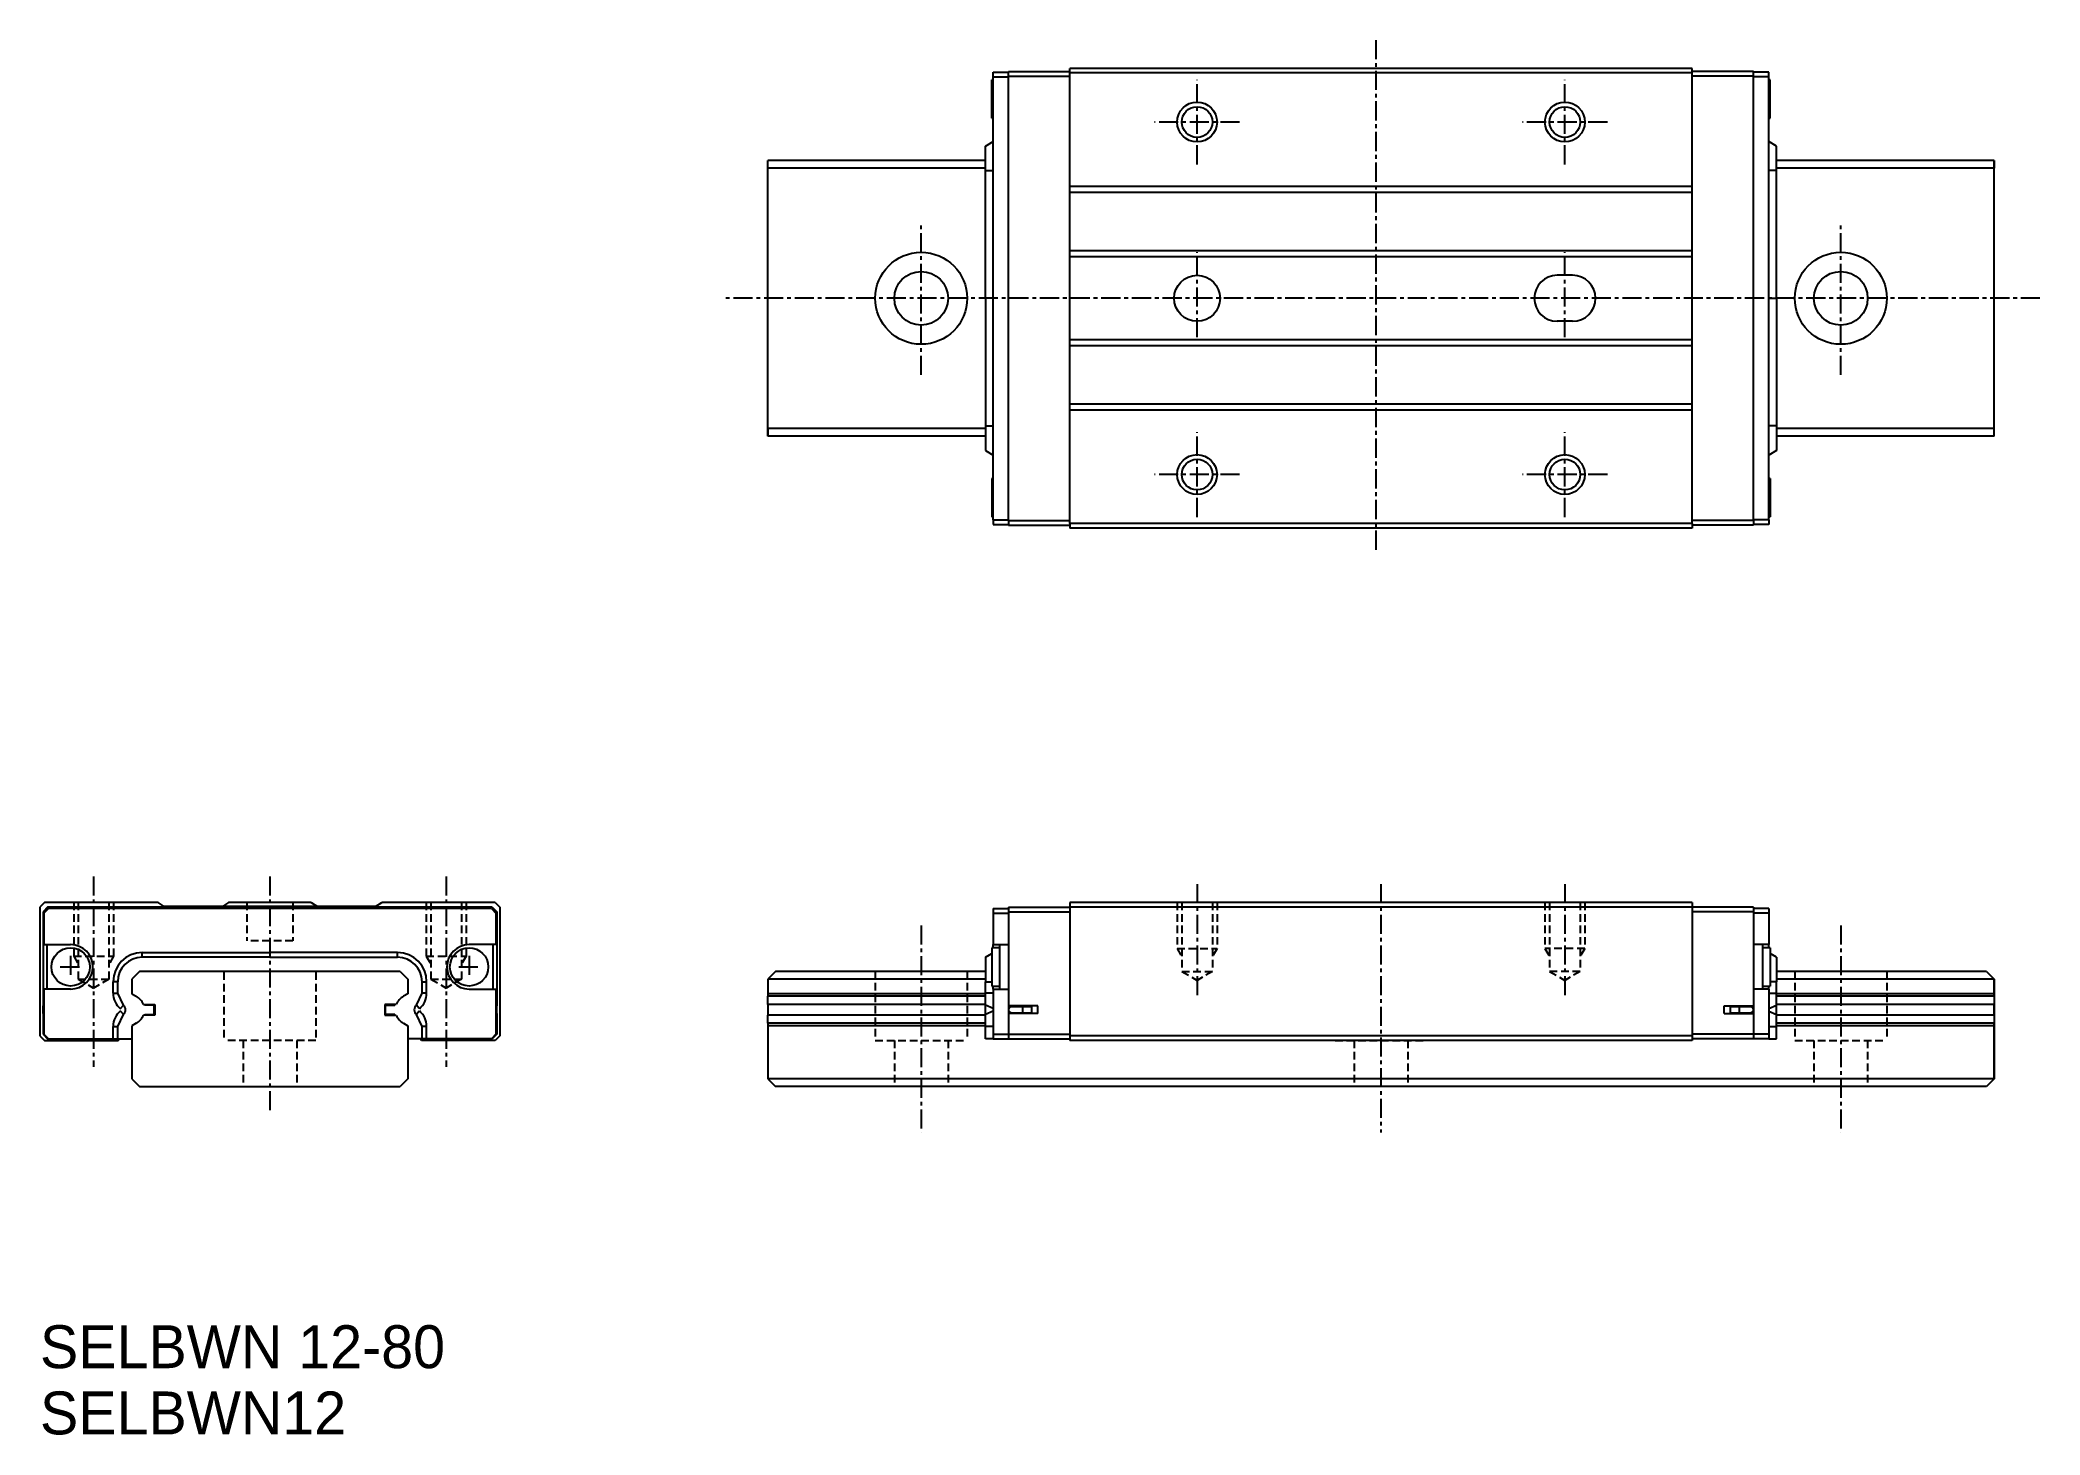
# Model space of a CAD drawing. Extents: x 2 to 133, y 8 to 99.
import ezdxf

# ---------------------------------------------------------------- set-up
doc = ezdxf.new("R2010")
doc.units = 0
doc.linetypes.add('CENTER', pattern=[2, 1.25, -0.25, 0.25, -0.25])
doc.linetypes.add('DASHED', pattern=[0.75, 0.5, -0.25])
doc.layers.get('0').update_dxf_attribs({"linetype": 'CONTINUOUS'})
doc.layers.add('CENTER', color=1, linetype='CENTER')

msp = doc.modelspace()

# ---------------------------------------------------------------- linework, layer by layer
at = {"color": 7, "linetype": 'CONTINUOUS'}
for p, q in [((64.7, 96.57), (64.7, 96.87)), ((64.7, 96.87), (65.7, 96.87)), ((65.7, 96.92), (69.7, 96.92)), ((65.7, 96.62), (65.7, 96.92)), ((65.7, 67.62), (65.7, 96.62)), ((65.7, 96.62), (69.7, 96.62)), ((110.3, 97.12), (69.7, 97.12)), ((69.7, 96.82), (69.7, 97.12)), ((110.3, 96.82), (69.7, 96.82)), ((69.7, 67.42), (69.7, 96.82)), ((110.3, 96.82), (110.3, 97.12)), ((114.3, 96.92), (110.3, 96.92)), ((110.3, 67.42), (110.3, 96.82)), ((114.3, 96.62), (110.3, 96.62)), ((114.3, 96.62), (114.3, 96.92)), ((115.3, 96.87), (114.3, 96.87)), ((114.3, 67.62), (114.3, 96.62)), ((115.3, 96.57), (115.3, 96.87)), ((64.7, 96.37), (64.6, 96.37)), ((64.6, 93.87), (64.6, 96.37)), ((64.7, 67.67), (64.7, 96.57)), ((64.7, 96.57), (65.7, 96.57)), ((115.3, 96.57), (114.3, 96.57)), ((115.3, 67.67), (115.3, 96.57)), ((115.4, 96.37), (115.3, 96.37)), ((115.4, 93.87), (115.4, 96.37)), ((64.6, 93.87), (64.7, 93.87)), ((115.3, 93.87), (115.4, 93.87)), ((64.2, 92.05), (64.7, 92.35)), ((64.2, 90.45), (64.2, 92.05)), ((115.8, 92.05), (115.3, 92.35)), ((115.8, 90.45), (115.8, 92.05)), ((64.2, 91.12), (50, 91.12)), ((50, 90.62), (50, 91.12)), ((50, 73.12), (50, 91.12)), ((64.2, 90.62), (50, 90.62)), ((64.2, 82.12), (64.2, 90.45)), ((64.2, 90.45), (64.7, 90.45)), ((115.8, 90.45), (115.3, 90.45)), ((130, 91.12), (115.8, 91.12)), ((130, 90.62), (115.8, 90.62)), ((115.8, 82.12), (115.8, 90.45)), ((130, 91.12), (130, 90.62)), ((130, 73.12), (130, 91.12)), ((110.3, 89.42), (69.7, 89.42)), ((110.3, 89.02), (69.7, 89.02)), ((110.3, 85.22), (69.7, 85.22)), ((110.3, 84.82), (69.7, 84.82)), ((102.5, 83.62), (101.5, 83.62)), ((64.2, 82.12), (64.2, 73.79)), ((64.7, 82.12), (64.2, 82.12)), ((115.3, 82.12), (115.8, 82.12)), ((115.8, 82.12), (115.8, 73.79)), ((102.5, 80.62), (101.5, 80.62)), ((110.3, 79.42), (69.7, 79.42)), ((110.3, 79.02), (69.7, 79.02)), ((110.3, 75.22), (69.7, 75.22)), ((110.3, 74.82), (69.7, 74.82)), ((64.2, 73.62), (50, 73.62)), ((50, 73.62), (50, 73.12)), ((64.2, 73.12), (50, 73.12)), ((64.2, 73.79), (64.7, 73.79)), ((64.2, 73.79), (64.2, 72.19)), ((115.8, 73.79), (115.3, 73.79)), ((115.8, 73.79), (115.8, 72.19)), ((130, 73.62), (115.8, 73.62)), ((130, 73.12), (115.8, 73.12)), ((130, 73.12), (130, 73.62)), ((64.2, 72.19), (64.7, 71.89)), ((115.8, 72.19), (115.3, 71.89)), ((64.6, 70.37), (64.6, 67.87)), ((64.7, 70.37), (64.6, 70.37)), ((115.4, 70.37), (115.3, 70.37)), ((115.4, 70.37), (115.4, 67.87)), ((64.6, 67.87), (64.7, 67.87)), ((115.3, 67.87), (115.4, 67.87)), ((64.7, 67.67), (65.7, 67.67)), ((64.7, 67.67), (64.7, 67.37)), ((64.7, 67.37), (65.7, 67.37)), ((65.7, 67.62), (69.7, 67.62)), ((65.7, 67.62), (65.7, 67.32)), ((65.7, 67.32), (69.7, 67.32)), ((110.3, 67.42), (69.7, 67.42)), ((69.7, 67.42), (69.7, 67.12)), ((110.3, 67.12), (69.7, 67.12)), ((114.3, 67.62), (110.3, 67.62)), ((110.3, 67.42), (110.3, 67.12)), ((114.3, 67.32), (110.3, 67.32)), ((115.3, 67.67), (114.3, 67.67)), ((114.3, 67.62), (114.3, 67.32)), ((115.3, 67.37), (114.3, 67.37)), ((115.3, 67.67), (115.3, 67.37)), ((2.8, 42.7), (2.5, 42.4)), ((2.5, 42.4), (2.5, 34)), ((3, 42.4), (2.7, 42.1)), ((2.7, 42.1), (2.7, 35.95)), ((3.05, 42.3), (2.75, 42)), ((2.75, 42), (2.75, 39.95)), ((10.2, 42.7), (2.8, 42.7)), ((32, 42.4), (3, 42.4)), ((31.95, 42.3), (3.05, 42.3)), ((10.6, 42.45), (10.2, 42.7)), ((24.4, 42.45), (10.6, 42.45)), ((14.8, 42.7), (14.4, 42.45)), ((20.2, 42.7), (14.8, 42.7)), ((20.2, 42.7), (20.6, 42.45)), ((24.4, 42.45), (24.8, 42.7)), ((32.2, 42.7), (24.8, 42.7)), ((31.95, 42.3), (32.25, 42)), ((32, 42.4), (32.3, 42.1)), ((32.2, 42.7), (32.5, 42.4)), ((32.25, 42), (32.25, 39.95)), ((32.3, 42.1), (32.3, 35.95)), ((32.5, 42.4), (32.5, 34)), ((64.7, 42.3), (64.7, 42)), ((64.7, 42.3), (65.7, 42.3)), ((64.7, 42), (65.7, 42)), ((64.7, 42), (64.7, 39.95)), ((65.7, 42.4), (65.7, 42.1)), ((65.7, 42.4), (69.7, 42.4)), ((65.7, 42.1), (69.7, 42.1)), ((65.7, 42.1), (65.7, 35.95)), ((110.3, 42.7), (69.7, 42.7)), ((69.7, 42.7), (69.7, 42.4)), ((110.3, 42.4), (69.7, 42.4)), ((69.7, 42.4), (69.7, 34)), ((110.3, 42.7), (110.3, 42.4)), ((110.3, 42.4), (110.3, 34)), ((114.3, 42.4), (110.3, 42.4)), ((114.3, 42.1), (110.3, 42.1)), ((114.3, 42.4), (114.3, 42.1)), ((115.3, 42.3), (114.3, 42.3)), ((114.3, 42.1), (114.3, 35.95)), ((115.3, 42), (114.3, 42)), ((115.3, 42.3), (115.3, 42)), ((115.3, 42), (115.3, 39.95)), ((2.75, 39.95), (4.5, 39.95)), ((2.95, 39.95), (2.95, 37.05)), ((9.17, 39.13), (9.17, 39.43)), ((9.17, 39.43), (17.5, 39.43)), ((17.5, 39.43), (17.5, 39.13)), ((25.83, 39.43), (17.5, 39.43)), ((25.83, 39.13), (25.83, 39.43)), ((32.25, 39.95), (30.5, 39.95)), ((32.05, 39.95), (32.05, 37.05)), ((64.2, 39.13), (64.6, 39.37)), ((65.1, 39.75), (64.6, 39.75)), ((64.6, 39.75), (64.6, 37.25)), ((64.7, 39.75), (64.7, 39.95)), ((64.7, 39.95), (65.7, 39.95)), ((65.1, 39.95), (65.1, 37.05)), ((115.3, 39.95), (114.3, 39.95)), ((114.9, 39.95), (114.9, 37.05)), ((115.4, 39.75), (114.9, 39.75)), ((115.3, 39.75), (115.3, 39.95)), ((115.4, 39.75), (115.4, 37.25)), ((115.8, 39.13), (115.4, 39.37)), ((9, 38.2), (8.5, 37.7)), ((26, 38.2), (9, 38.2)), ((17.5, 39.13), (9.17, 39.13)), ((17.5, 39.13), (25.83, 39.13)), ((26, 38.2), (26.5, 37.7)), ((50.5, 38.2), (50, 37.7)), ((64.2, 38.2), (50.5, 38.2)), ((64.2, 39.13), (64.2, 37.53)), ((115.8, 39.13), (115.8, 37.53)), ((129.5, 38.2), (115.8, 38.2)), ((129.5, 38.2), (130, 37.7)), ((2.75, 37.05), (2.75, 34.1)), ((4.5, 37.05), (2.75, 37.05)), ((7.27, 36.78), (7.27, 37.53)), ((7.57, 37.53), (7.27, 37.53)), ((7.27, 36.78), (7.57, 36.78)), ((7.57, 36.78), (7.57, 37.53)), ((7.94, 36.01), (7.57, 36.78)), ((8.5, 37.7), (8.5, 36.74)), ((8.5, 36.74), (8.78, 36.58)), ((26.5, 36.74), (26.22, 36.58)), ((26.5, 37.7), (26.5, 36.74)), ((27.06, 36.01), (27.43, 36.78)), ((27.43, 36.78), (27.43, 37.53)), ((27.43, 37.53), (27.73, 37.53)), ((27.73, 36.78), (27.43, 36.78)), ((27.73, 36.78), (27.73, 37.53)), ((30.5, 37.05), (32.25, 37.05)), ((32.25, 37.05), (32.25, 34.1)), ((64.2, 37.7), (50, 37.7)), ((50, 37.7), (50, 36.74)), ((64.2, 36.74), (50, 36.74)), ((50, 36.74), (50, 36.58)), ((64.2, 36.58), (50, 36.58)), ((50, 36.05), (50, 36.58)), ((64.2, 37.53), (64.6, 37.53)), ((64.2, 36.78), (64.2, 37.53)), ((64.2, 36.01), (64.2, 36.78)), ((64.7, 36.78), (64.2, 36.78)), ((64.6, 37.25), (65.1, 37.25)), ((64.7, 37.05), (64.7, 37.25)), ((64.7, 37.05), (65.7, 37.05)), ((64.7, 37.05), (64.7, 34.1)), ((115.3, 37.05), (114.3, 37.05)), ((114.9, 37.25), (115.4, 37.25)), ((115.3, 37.05), (115.3, 37.25)), ((115.3, 37.05), (115.3, 34.1)), ((115.3, 36.78), (115.8, 36.78)), ((115.8, 37.53), (115.4, 37.53)), ((130, 37.7), (115.8, 37.7)), ((115.8, 36.78), (115.8, 37.53)), ((115.8, 36.01), (115.8, 36.78)), ((130, 36.74), (115.8, 36.74)), ((130, 36.58), (115.8, 36.58)), ((130, 36.74), (130, 37.7)), ((130, 37.7), (130, 31.2)), ((130, 36.58), (130, 36.74)), ((130, 36.58), (130, 36.05)), ((2.7, 35.45), (2.7, 35.95)), ((2.7, 35.95), (2.75, 35.95)), ((2.7, 35.45), (2.7, 34.1)), ((2.7, 35.45), (2.75, 35.45)), ((7.57, 34.62), (7.94, 35.39)), ((7.75, 35.78), (7.94, 36.01)), ((7.75, 35.62), (7.94, 35.39)), ((9.25, 36.05), (10, 36.05)), ((10, 35.35), (9.25, 35.35)), ((9.34, 36), (9.32, 36.05)), ((9.32, 35.35), (9.34, 35.4)), ((9.95, 36), (9.34, 36)), ((9.34, 35.4), (9.95, 35.4)), ((9.95, 35.4), (9.95, 36)), ((10, 36.05), (10, 35.35)), ((25.75, 36.05), (25, 36.05)), ((25, 36.05), (25, 35.35)), ((25, 35.35), (25.75, 35.35)), ((25.05, 35.4), (25.05, 36)), ((25.05, 36), (25.66, 36)), ((25.66, 35.4), (25.05, 35.4)), ((25.66, 36), (25.68, 36.05)), ((25.68, 35.35), (25.66, 35.4)), ((27.25, 35.78), (27.06, 36.01)), ((27.25, 35.62), (27.06, 35.39)), ((27.43, 34.62), (27.06, 35.39)), ((32.3, 35.95), (32.25, 35.95)), ((32.3, 35.45), (32.25, 35.45)), ((32.3, 35.45), (32.3, 35.95)), ((32.3, 35.45), (32.3, 34.1)), ((64.2, 36.05), (50, 36.05)), ((50, 36.05), (50, 35.35)), ((64.2, 35.35), (50, 35.35)), ((50, 34.82), (50, 35.35)), ((64.2, 35.39), (64.2, 36.01)), ((64.7, 35.78), (64.2, 36.01)), ((64.7, 35.62), (64.2, 35.39)), ((64.2, 34.62), (64.2, 35.39)), ((67.6, 35.95), (65.7, 35.95)), ((65.7, 35.95), (65.7, 35.45)), ((67.6, 35.45), (65.7, 35.45)), ((65.7, 35.45), (65.7, 34.1)), ((66.6, 35.9), (65.9, 35.9)), ((65.9, 35.5), (66.6, 35.5)), ((66.2, 35.9), (66.2, 35.95)), ((66.2, 35.45), (66.2, 35.5)), ((66.53, 35.9), (66.53, 35.95)), ((66.53, 35.45), (66.53, 35.5)), ((66.6, 35.9), (66.6, 35.5)), ((67.2, 35.9), (66.6, 35.9)), ((66.6, 35.5), (67.2, 35.5)), ((67.2, 35.9), (67.2, 35.5)), ((67.6, 35.45), (67.6, 35.95)), ((112.4, 35.45), (112.4, 35.95)), ((112.4, 35.95), (114.3, 35.95)), ((112.4, 35.45), (114.3, 35.45)), ((113.4, 35.9), (112.8, 35.9)), ((112.8, 35.5), (112.8, 35.9)), ((112.8, 35.5), (113.4, 35.5)), ((113.4, 35.5), (113.4, 35.9)), ((114.1, 35.9), (113.4, 35.9)), ((113.4, 35.5), (114.1, 35.5)), ((113.47, 35.9), (113.47, 35.95)), ((113.47, 35.45), (113.47, 35.5)), ((113.8, 35.9), (113.8, 35.95)), ((113.8, 35.45), (113.8, 35.5)), ((114.3, 35.95), (114.3, 35.45)), ((114.3, 35.45), (114.3, 34.1)), ((115.3, 35.78), (115.8, 36.01)), ((115.3, 35.62), (115.8, 35.39)), ((130, 36.05), (115.8, 36.05)), ((115.8, 35.39), (115.8, 36.01)), ((115.8, 34.62), (115.8, 35.39)), ((130, 35.35), (115.8, 35.35)), ((130, 35.35), (130, 36.05)), ((130, 35.35), (130, 34.82)), ((2.5, 34), (2.8, 33.7)), ((2.7, 34.1), (3, 33.8)), ((2.75, 34.1), (3.05, 33.8)), ((7.27, 34.62), (7.57, 34.62)), ((7.27, 33.8), (7.27, 34.62)), ((7.57, 33.8), (7.57, 34.62)), ((8.78, 34.82), (8.5, 34.66)), ((8.5, 34.66), (8.5, 31.2)), ((26.22, 34.82), (26.5, 34.66)), ((26.5, 34.66), (26.5, 31.2)), ((27.43, 33.8), (27.43, 34.62)), ((27.73, 34.62), (27.43, 34.62)), ((27.73, 33.8), (27.73, 34.62)), ((32.25, 34.1), (31.95, 33.8)), ((32.3, 34.1), (32, 33.8)), ((32.5, 34), (32.2, 33.7)), ((64.2, 34.82), (50, 34.82)), ((50, 34.82), (50, 34.66)), ((64.2, 34.66), (50, 34.66)), ((50, 34.66), (50, 31.2)), ((64.7, 34.62), (64.2, 34.62)), ((64.2, 33.8), (64.2, 34.62)), ((64.7, 34.1), (64.7, 33.8)), ((64.7, 34.1), (65.7, 34.1)), ((65.7, 34.1), (65.7, 33.8)), ((65.7, 34.1), (69.7, 34.1)), ((110.3, 34), (69.7, 34)), ((69.7, 34), (69.7, 33.7)), ((114.3, 34.1), (110.3, 34.1)), ((110.3, 34), (110.3, 33.7)), ((114.3, 34.1), (114.3, 33.8)), ((115.3, 34.1), (114.3, 34.1)), ((115.3, 34.62), (115.8, 34.62)), ((115.3, 34.1), (115.3, 33.8)), ((130, 34.82), (115.8, 34.82)), ((130, 34.66), (115.8, 34.66)), ((115.8, 33.8), (115.8, 34.62)), ((130, 34.66), (130, 34.82)), ((130, 31.2), (130, 34.66)), ((2.8, 33.7), (7.6, 33.7)), ((3, 33.8), (3.05, 33.8)), ((3.05, 33.8), (7.27, 33.8)), ((7.27, 33.8), (7.57, 33.8)), ((7.57, 33.8), (8.5, 33.8)), ((7.6, 33.7), (7.7, 33.8)), ((27.43, 33.8), (26.5, 33.8)), ((27.4, 33.7), (27.3, 33.8)), ((32.2, 33.7), (27.4, 33.7)), ((27.73, 33.8), (27.43, 33.8)), ((31.95, 33.8), (27.73, 33.8)), ((32, 33.8), (31.95, 33.8)), ((64.7, 33.8), (64.2, 33.8)), ((64.7, 33.8), (65.7, 33.8)), ((65.7, 33.8), (69.7, 33.8)), ((110.3, 33.7), (69.7, 33.7)), ((114.3, 33.8), (110.3, 33.8)), ((115.3, 33.8), (114.3, 33.8)), ((115.3, 33.8), (115.8, 33.8)), ((8.5, 31.2), (9, 30.7)), ((9, 30.7), (26, 30.7)), ((26.5, 31.2), (26, 30.7)), ((130, 31.2), (50, 31.2)), ((50, 31.2), (50.5, 30.7)), ((129.5, 30.7), (50.5, 30.7)), ((130, 31.2), (129.5, 30.7))]:
    msp.add_line(p, q, dxfattribs=at)
at = {"color": 3, "linetype": 'DASHED'}
for p, q in [((4.7, 42.7), (4.7, 39.2)), ((5, 42.7), (5, 37.7)), ((7, 42.7), (7, 37.7)), ((7.3, 42.7), (7.3, 39.2)), ((16, 42.7), (16, 40.2)), ((19, 42.7), (19, 40.2)), ((27.7, 42.7), (27.7, 39.2)), ((28, 42.7), (28, 37.7)), ((30, 42.7), (30, 37.7)), ((30.3, 42.7), (30.3, 39.2)), ((76.7, 42.7), (76.7, 39.7)), ((77, 42.7), (77, 38.2)), ((79, 42.7), (79, 38.2)), ((79.3, 42.7), (79.3, 39.7)), ((100.7, 42.7), (100.7, 39.7)), ((101, 42.7), (101, 38.2)), ((103, 42.7), (103, 38.2)), ((103.3, 42.7), (103.3, 39.7)), ((4.7, 39.2), (7.3, 39.2)), ((4.7, 39.2), (5, 38.68)), ((7.3, 39.2), (7, 38.68)), ((19, 40.2), (16, 40.2)), ((27.7, 39.2), (28, 38.68)), ((27.7, 39.2), (30.3, 39.2)), ((30.3, 39.2), (30, 38.68)), ((76.7, 39.7), (79.3, 39.7)), ((76.7, 39.7), (77, 39.18)), ((79.3, 39.7), (79, 39.18)), ((103.3, 39.7), (100.7, 39.7)), ((100.7, 39.7), (101, 39.18)), ((103.3, 39.7), (103, 39.18)), ((14.5, 38.15), (14.5, 33.7)), ((20.5, 38.15), (20.5, 33.7)), ((57, 38.2), (57, 33.7)), ((63, 38.2), (63, 33.7)), ((77, 38.2), (79, 38.2)), ((77, 38.2), (78, 37.62)), ((79, 38.2), (78, 37.62)), ((103, 38.2), (101, 38.2)), ((101, 38.2), (102, 37.62)), ((103, 38.2), (102, 37.62)), ((117, 38.2), (117, 33.7)), ((123, 38.2), (123, 33.7)), ((5, 37.7), (6, 37.12)), ((5, 37.7), (7, 37.7)), ((7, 37.7), (6, 37.12)), ((28, 37.7), (29, 37.12)), ((28, 37.7), (30, 37.7)), ((30, 37.7), (29, 37.12)), ((20.5, 33.7), (14.5, 33.7)), ((15.75, 33.7), (15.75, 30.7)), ((19.25, 33.7), (19.25, 30.7)), ((57, 33.7), (63, 33.7)), ((58.25, 33.7), (58.25, 30.7)), ((61.75, 33.7), (61.75, 30.7)), ((87, 33.73), (87, 33.7)), ((87, 33.7), (93, 33.7)), ((88.25, 33.7), (88.25, 30.7)), ((91.75, 33.7), (91.75, 30.7)), ((93, 33.73), (93, 33.7)), ((117, 33.7), (123, 33.7)), ((118.25, 33.7), (118.25, 30.7)), ((121.75, 33.7), (121.75, 30.7))]:
    msp.add_line(p, q, dxfattribs=at)
at = {"color": 3, "linetype": 'CONTINUOUS'}
for centre in [(78, 93.62), (102, 93.62), (78, 70.62), (102, 70.62)]:
    msp.add_circle(centre, 1.3, dxfattribs=at)
at = {"color": 7, "linetype": 'CONTINUOUS'}
for centre, radius in [((78, 93.62), 1), ((102, 93.62), 1), ((60, 82.12), 3), ((120, 82.12), 3), ((60, 82.12), 1.75), ((78, 82.12), 1.5), ((120, 82.12), 1.75), ((78, 70.62), 1), ((102, 70.62), 1), ((4.5, 38.5), 1.25), ((30.5, 38.5), 1.25)]:
    msp.add_circle(centre, radius, dxfattribs=at)
for centre, radius, start, end in [((101.5, 82.12), 1.5, 90, 270), ((102.5, 82.12), 1.5, 270, 90), ((4.5, 38.5), 1.45, 270, 90), ((9.17, 37.53), 1.9, 90.0008, 179.9992), ((25.83, 37.53), 1.9, 0.0008, 89.9992), ((30.5, 38.5), 1.45, 90, 270), ((9.17, 37.53), 1.6, 90, 180), ((25.83, 37.53), 1.6, 0, 90), ((8.57, 36.78), 1.3, 180, 230.7296), ((8.23, 35.63), 1.1, 22.4464, 60), ((26.77, 35.63), 1.1, 120, 157.5536), ((26.43, 36.78), 1.3, 309.2704, 0), ((8.57, 34.62), 1.3, 129.2704, 180), ((7.68, 35.7), 0.4, 309.2704, 50.7296), ((8.23, 35.77), 1.1, 300, 337.5536), ((26.77, 35.77), 1.1, 202.4464, 240), ((27.32, 35.7), 0.4, 129.2704, 230.7296), ((26.43, 34.62), 1.3, 0, 50.7296), ((65.9, 35.7), 0.2, 90, 180), ((65.9, 35.7), 0.2, 180, 270), ((114.1, 35.7), 0.2, 0, 90), ((114.1, 35.7), 0.2, 270, 0)]:
    msp.add_arc(centre, radius, start, end, dxfattribs=at)
at = {"layer": 'CENTER', "color": 1, "linetype": 'CENTER'}
for p, q in [((89.67, 98.97), (89.67, 65.58)), ((78, 90.85), (78, 96.38)), ((102, 90.85), (102, 96.38)), ((80.77, 93.62), (75.23, 93.62)), ((104.77, 93.62), (99.23, 93.62)), ((60, 77.12), (60, 87.12)), ((120, 77.12), (120, 87.12)), ((78, 79.58), (78, 85.12)), ((102, 79.58), (102, 85.12)), ((133, 82.12), (47, 82.12)), ((78, 67.85), (78, 73.38)), ((102, 67.85), (102, 73.38)), ((80.77, 70.62), (75.23, 70.62)), ((104.77, 70.62), (99.23, 70.62)), ((6, 44.4), (6, 31.99)), ((17.5, 44.4), (17.5, 28.99)), ((29, 44.4), (29, 31.99)), ((78, 43.9), (78, 36.62)), ((90, 43.9), (90, 27.7)), ((102, 43.9), (102, 36.62)), ((60, 41.2), (60, 27.7)), ((120, 41.2), (120, 27.7)), ((4.5, 39.23), (4.5, 37.83)), ((30.5, 39.23), (30.5, 37.83)), ((3.82, 38.5), (5.15, 38.5)), ((29.82, 38.5), (31.15, 38.5))]:
    msp.add_line(p, q, dxfattribs=at)

# ---------------------------------------------------------------- texts
at = {"color": 7, "linetype": 'CONTINUOUS'}
for s, p in [('SELBWN 12-80', (2.5, 12.32)), ('SELBWN12', (2.5, 8))]:
    msp.add_text(s, height=2.8, dxfattribs=at).set_placement(p)

doc.saveas('drawing.dxf')
